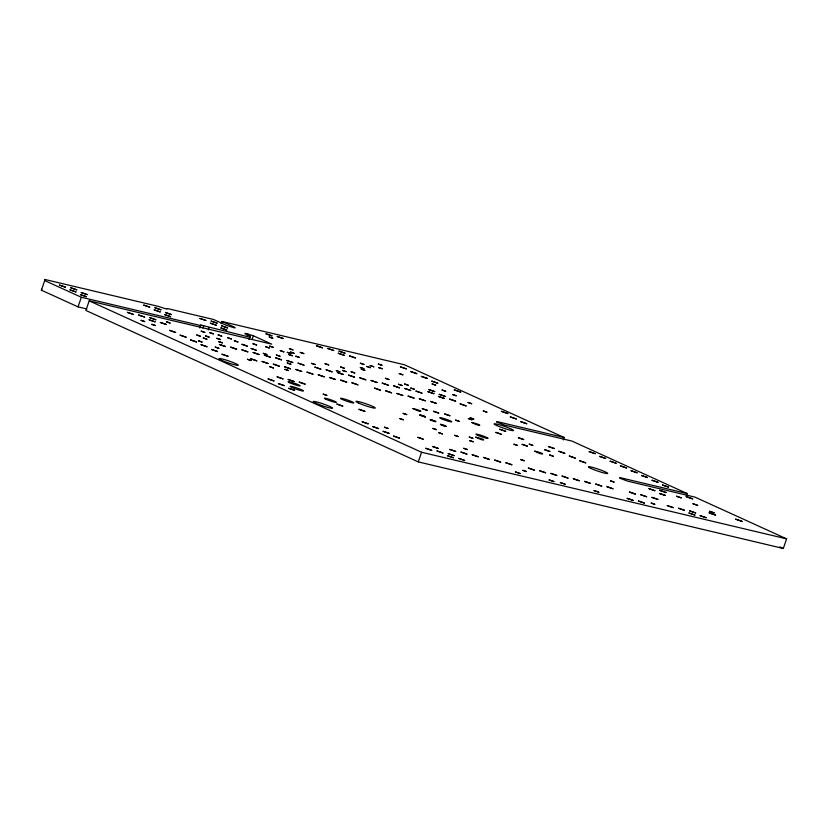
<?xml version="1.0" encoding="UTF-8"?>
<svg xmlns="http://www.w3.org/2000/svg" width="828" height="828" viewBox="0 0 828 828"><rect width="100%" height="100%" fill="white"/><g stroke="black" fill="none" stroke-linecap="round" stroke-linejoin="round"><path stroke-width="1.24" d="M86.837 308.968L78.039 306.877L41.4 290.193L45.074 279.512L158.8 306.495L164.223 308.358L167.028 309.02L167.225 308.492L213.552 319.484L226.634 325.445L234.873 327.971L235.059 327.443L221.976 321.481L221.148 323.893M78.039 306.877L81.33 297.262L44.691 280.568L45.074 279.512M249.373 338.58L250.191 336.178L244.953 333.798L245.15 333.27L253.378 335.795L271.698 344.137L89.186 300.843L85.895 310.459L418.275 461.889L783.309 548.488L786.6 538.862L695.002 497.131L627.603 481.14L619.561 478.098L619.758 477.57L687.147 493.55L686.319 495.962M199.848 327.981L200.862 325.042L249.808 337.234L250.191 336.178M202.85 328.116L203.667 325.714M208.273 329.979L209.091 327.567M247.137 336.334L247.955 333.932M248.99 339.635L249.808 337.234M252.147 339.397L253.378 335.795M418.275 461.889L421.566 452.264L89.186 300.843M563.319 439.916L564.137 437.515L404.488 364.786L221.976 321.481M41.4 290.193L41.783 289.138M200.862 325.042L200.676 325.57L81.33 297.262M419.972 414.963L420.572 415.459M425.168 416.743L419.703 415.056L420.707 415.087M435.59 421.649L434.979 421.162M443.932 425.923L446.106 426.285M446.137 426.451L444.139 425.354M431.181 419.858L430.001 419.755L432.226 420.707M441.645 424.629L440.91 424.505L441.51 424.992M564.137 437.515L496.748 421.524L496.562 422.052L504.604 425.106L571.993 441.096L687.147 493.55M421.566 452.264L786.6 538.862M420.583 415.045L421.959 415.428M430.891 419.734L435.89 421.597L430.736 420.148M433.624 421.224L435.01 421.618M442.876 424.971L440.361 424.298L442.69 425.478M421.938 415.439L423.532 415.966M421.762 415.998L425.53 417.064L424.516 416.391M432.268 420.127L433.831 420.665M442.576 424.826L444.274 425.447M442.369 425.385L444.087 425.954M423.336 415.915L424.857 416.505M779.779 546.873L783.309 548.488M59.533 285.122L65.464 287.15L59.533 285.122M70.007 289.893L75.928 291.922L70.007 289.893M70.763 287.782L76.693 289.821L70.763 287.782M80.471 294.664L86.391 296.693L80.471 294.664M81.237 292.553L87.168 294.592L81.237 292.553M127.419 312.373L133.339 314.402L127.419 312.373M138.649 315.033L144.579 317.062L138.649 315.033M143.772 305.108L149.692 307.136L143.772 305.108M141.102 320.343L144.662 321.564L141.102 320.343M149.112 319.805L155.043 321.833L149.112 319.805M149.878 317.704L155.809 319.732L149.878 317.704M154.236 309.879L160.166 311.908L154.236 309.879M155.002 307.768L160.932 309.796L155.002 307.768M151.855 324.328L155.416 325.549L151.855 324.328M160.342 322.465L166.273 324.504L160.342 322.465M164.71 314.64L170.63 316.679L164.71 314.64M165.476 312.539L171.396 314.568L165.476 312.539M166.5 321.802L170.061 323.024L166.5 321.802M169.668 330.393L175.598 332.421L169.668 330.393M180.142 335.164L186.072 337.193L180.142 335.164M190.606 339.935L196.536 341.964L190.606 339.935M199.931 318.428L205.851 320.457L199.931 318.428M196.785 334.988L200.335 336.199L196.785 334.988M201.214 331.179L204.775 332.401L201.214 331.179M198.482 340.815L202.042 342.036L198.482 340.815M203.326 337.969L206.886 339.18L203.326 337.969M201.08 344.707L207.01 346.735L201.08 344.707M205.582 335.93L209.142 337.151L205.582 335.93M210.395 323.199L216.325 325.228L210.395 323.199M211.161 321.088L217.091 323.127L211.161 321.088M209.826 332.649L213.386 333.87L209.826 332.649M211.544 349.468L217.474 351.507L211.544 349.468M216.915 338.331L220.476 339.552L216.915 338.331M218.157 334.916L221.718 336.127L218.157 334.916M220.869 327.971L226.789 329.999L220.869 327.971M221.635 325.859L227.555 327.898L221.635 325.859M215.27 347.087L218.83 348.298L215.27 347.087M218.768 341.633L222.328 342.844L218.768 341.633M219.451 344.489L225.382 346.518L219.451 344.489M227.793 337.772L231.354 338.983L227.793 337.772M222.018 354.239L227.948 356.268L222.018 354.239M230.681 347.149L236.611 349.188L230.681 347.149M234.334 340.753L237.895 341.974L234.334 340.753M242.004 344.313L247.261 346.114L242.004 344.313M241.911 349.82L247.841 351.848L241.911 349.82M251.163 348.484L256.411 350.285L251.163 348.484M247.437 359.29L250.998 360.511L247.437 359.29M253.057 343.765L256.618 344.986L253.057 343.765M250.853 358.793L256.783 360.832L250.853 358.793M253.151 352.48L259.071 354.519L253.151 352.48M266.005 333.819L271.936 335.847L266.005 333.819M263.314 353.339L266.875 354.56L263.314 353.339M265.695 346.766L269.255 347.977L265.695 346.766M269.224 337.027L272.785 338.248L269.224 337.027M262.093 361.463L268.013 363.492L262.093 361.463M264.38 355.15L270.311 357.178L264.38 355.15M269.731 346.145L273.292 347.367L269.731 346.145M277.245 336.489L283.166 338.517L277.245 336.489M269.887 366.752L273.447 367.974L269.887 366.752M276.428 355.026L279.988 356.247L276.428 355.026M273.323 364.123L279.253 366.162L273.323 364.123M275.61 357.81L281.541 359.838L275.61 357.81M268.127 378.934L273.964 380.932L268.127 378.934M280.299 350.658L283.859 351.869L280.299 350.658M277.152 376.864L282.99 378.862L277.152 376.864M287.306 352.345L290.866 353.566L287.306 352.345M289.407 348.671L292.967 349.892L289.407 348.671M288.806 354.529L292.367 355.75L288.806 354.529M278.425 383.633L284.263 385.631L278.425 383.633M284.553 366.794L290.483 368.822L284.553 366.794M286.84 360.48L292.77 362.509L286.84 360.48M290.462 352.066L294.023 353.287L290.462 352.066M284.967 369.329L288.527 370.551L284.967 369.329M287.254 363.016L290.814 364.237L287.254 363.016M295.824 356.195L299.384 357.417L295.824 356.195M288.206 379.483L294.043 381.491L288.206 379.483M300.253 352.386L303.814 353.608L300.253 352.386M288.734 388.322L294.571 390.319L288.734 388.322M295.782 369.454L301.713 371.482L295.782 369.454M298.07 363.14L304 365.169L298.07 363.14M299.26 382.112L305.097 384.109L299.26 382.112M307.012 372.124L312.943 374.152L307.012 372.124M316.555 345.814L322.485 347.843L316.555 345.814M311.535 363.347L315.095 364.568L311.535 363.347M314.919 367.135L320.85 369.174L314.919 367.135M318.252 374.784L324.172 376.812L318.252 374.784M327.784 348.474L333.715 350.503L327.784 348.474M325.114 363.709L328.675 364.931L325.114 363.709M326.149 369.805L332.08 371.834L326.149 369.805M323.241 394.128L326.801 395.349L323.241 394.128M329.482 377.454L335.412 379.483L329.482 377.454M338.248 353.245L344.179 355.274L338.248 353.245M339.014 351.144L344.945 353.173L339.014 351.144M336.323 370.654L339.884 371.875L336.323 370.654M337.379 372.465L343.309 374.494L337.379 372.465M340.701 366.98L344.262 368.201L340.701 366.98M342.513 370.416L346.073 371.637L342.513 370.416M340.712 380.114L346.642 382.143L340.712 380.114M349.488 355.905L355.409 357.944L349.488 355.905M336.913 404.085L342.74 406.093L336.913 404.085M348.619 375.136L354.55 377.164L348.619 375.136M351.175 371.751L354.736 372.973L351.175 371.751M351.941 382.774L357.872 384.813L351.941 382.774M360.366 363.223L363.927 364.444L360.366 363.223M360.335 367.497L363.896 368.719L360.335 367.497M361.267 369.143L364.827 370.364L361.267 369.143M359.849 377.796L365.779 379.824L359.849 377.796M366.814 366.462L370.375 367.684L366.814 366.462M370.188 365.552L373.749 366.773L370.188 365.552M359.021 409.332L364.858 411.33L359.021 409.332M371.079 380.466L377.009 382.495L371.079 380.466M378.355 364.061L381.915 365.283L378.355 364.061M378.613 367.549L382.174 368.77L378.613 367.549M362.198 421.783L368.129 423.812L362.198 421.783M374.411 388.104L380.331 390.143L374.411 388.104M382.308 383.126L388.239 385.155L382.308 383.126M385.393 378.303L388.953 379.524L385.393 378.303M372.672 426.555L378.593 428.583L372.672 426.555M385.641 390.775L391.572 392.803L385.641 390.775M393.538 385.786L399.469 387.825L393.538 385.786M400.41 366.845L406.341 368.874L400.41 366.845M399.293 373.594L402.853 374.815L399.293 373.594M398.475 384.264L402.035 385.486L398.475 384.264M384.43 427.217L387.99 428.438L384.43 427.217M383.136 431.326L389.067 433.354L383.136 431.326M396.871 393.435L402.801 395.463L396.871 393.435M404.664 384.016L408.225 385.237L404.664 384.016M404.778 388.456L410.698 390.485L404.778 388.456M410.874 371.617L416.805 373.645L410.874 371.617M399.758 418.564L403.319 419.786L399.758 418.564M410.823 388.053L414.383 389.264L410.823 388.053M393.611 436.087L399.531 438.126L393.611 436.087M408.1 396.105L414.031 398.133L408.1 396.105M403.174 413.379L406.734 414.6L403.174 413.379M416.008 391.116L421.938 393.155L416.008 391.116M421.349 376.388L427.279 378.417L421.349 376.388M413.006 408.546C421.535 413.307 425.23 411.309 413.006 408.546M419.33 398.765L425.261 400.793L419.33 398.765M428.004 391.675L433.934 393.714L428.004 391.675M428.759 389.574L434.69 391.603L428.759 389.574M431.812 381.159L437.743 383.188L431.812 381.159M422.259 408.649L427.455 410.429L422.259 408.649M432.133 383.964L435.694 385.175L432.133 383.964M430.56 401.435L436.491 403.464L430.56 401.435M417.933 437.339L423.18 439.14L417.933 437.339M438.467 396.446L444.398 398.475L438.467 396.446M439.233 394.345L445.164 396.374L439.233 394.345M433.489 411.319L438.685 413.1L433.489 411.319M442.121 390.04L445.681 391.261L442.121 390.04M432.785 428.407L436.346 429.618L432.785 428.407M425.778 448.3L431.698 450.328L425.778 448.3M449.697 399.117L455.628 401.145L449.697 399.117M432.868 446.592L438.126 448.393L432.868 446.592M444.729 413.979L449.914 415.759L444.729 413.979M454.293 389.884L460.71 392.079L454.293 389.884M438.861 432.702L442.421 433.924L438.861 432.702M452.678 394.552L456.238 395.774L452.678 394.552M437.008 450.96L442.939 452.988L437.008 450.96M460.171 403.878L466.102 405.917L460.171 403.878M455.617 420.106L459.178 421.328L455.617 420.106M454.686 435.311L458.236 436.532L454.686 435.311M447.472 455.731L453.402 457.76L447.472 455.731M448.238 453.62L454.168 455.659L448.238 453.62M449.759 449.418L455.69 451.446L449.759 449.418M468.099 402.491L471.66 403.712L468.099 402.491M468.379 418.564L471.939 419.775L468.379 418.564M470.169 417.84L473.73 419.061L470.169 417.84M458.712 458.391L464.632 460.42L458.712 458.391M460.999 452.078L466.92 454.106L460.999 452.078M471.97 422.539C480.499 427.289 484.194 425.302 471.97 422.539M463.69 448.31L467.251 449.521L463.69 448.31M469.29 437.06L472.85 438.281L469.29 437.06M469.559 440.558L473.119 441.769L469.559 440.558M483.324 410.957L486.885 412.178L483.324 410.957M475.821 437.163C484.349 441.914 488.044 439.927 475.821 437.163M472.229 454.748L478.16 456.777L472.229 454.748M483.459 457.408L489.389 459.436L483.459 457.408M501.406 411.35L507.823 413.545L501.406 411.35M495.951 432.413L501.199 434.214L495.951 432.413M499.76 429.277L505.68 431.305L499.76 429.277M494.689 460.068L500.619 462.107L494.689 460.068M510.327 416.929L516.258 418.958L510.327 416.929M505.918 462.738L511.849 464.767L505.918 462.738M520.802 421.69L526.732 423.729L520.802 421.69M513.96 444.232L517.521 445.454L513.96 444.232M518.411 437.743L523.669 439.544L518.411 437.743M522.116 444.336L527.374 446.137L522.116 444.336M515.451 471.939L520.191 473.554L515.451 471.939M520.615 459.519L524.176 460.741L520.615 459.519M529.237 444.139L532.797 445.361L529.237 444.139M522.799 470.325L526.36 471.546L522.799 470.325M528.388 468.068L534.319 470.097L528.388 468.068M534.784 451.146C543.313 455.907 547.008 453.92 534.784 451.146M544.586 449.666L549.833 451.467L544.586 449.666M539.618 470.728L545.548 472.757L539.618 470.728M548.395 446.53L554.325 448.559L548.395 446.53M549.699 454.996L553.259 456.218L549.699 454.996M550.848 473.399L556.778 475.427L550.848 473.399M558.859 451.291L564.789 453.33L558.859 451.291M549.15 479.929L553.891 481.554L549.15 479.929M562.077 476.059L568.008 478.087L562.077 476.059M569.333 456.062L575.253 458.091L569.333 456.062M560.38 482.589L565.12 484.214L560.38 482.589M573.318 478.729L579.238 480.757L573.318 478.729M579.797 460.834L585.727 462.862L579.797 460.834M589.225 451.643L595.156 453.672L589.225 451.643M584.547 481.389L590.478 483.417L584.547 481.389M599.7 456.414L605.63 458.443L599.7 456.414M595.777 484.049L601.708 486.088L595.777 484.049M594.08 490.59L598.82 492.215L594.08 490.59M610.164 461.186L616.094 463.214L610.164 461.186M607.007 486.719L612.937 488.748L607.007 486.719M610.474 480.84L614.034 482.062L610.474 480.84M620.638 465.947L626.568 467.986L620.638 465.947M631.102 470.718L637.032 472.747L631.102 470.718M627.179 498.363L633.11 500.391L627.179 498.363M629.466 492.049L635.397 494.078L629.466 492.049M641.576 475.489L647.496 477.518L641.576 475.489M638.419 501.023L644.339 503.062L638.419 501.023M640.706 494.709L646.637 496.738L640.706 494.709M648.986 488.675L654.917 490.704L648.986 488.675M652.04 480.261L657.97 482.289L652.04 480.261M651.936 497.38L657.867 499.408L651.936 497.38M651.201 503.072L654.762 504.293L651.201 503.072M659.678 490.352L666.095 492.556L659.678 490.352M659.461 493.447L665.391 495.475L659.461 493.447M662.514 485.032L668.434 487.061L662.514 485.032M667.254 505.587L673.185 507.616L667.254 505.587M676.528 496.262L681.196 497.866L676.528 496.262M678.484 508.247L684.414 510.276L678.484 508.247M686.215 496.645L692.632 498.849L686.215 496.645M688.958 513.018L694.889 515.047L688.958 513.018M689.724 510.907L695.644 512.946L689.724 510.907M693.015 503.776L697.683 505.38L693.015 503.776M700.188 515.678L706.118 517.707L700.188 515.678M709.503 511.29L714.171 512.884L709.503 511.29M709.141 512.884L715.558 515.088L709.141 512.884M735.668 519.177L742.085 521.381L735.668 519.177M496.759 425.53A10.215 0.994 18.9 0 0 513.081 430.653A10.215 0.994 18.9 0 0 501.664 425.447A10.215 0.994 18.9 0 0 496.759 425.53M590.985 468.451A10.215 0.994 18.9 0 0 607.307 473.575A10.215 0.994 18.9 0 0 595.881 468.369A10.215 0.994 18.9 0 0 590.985 468.451M315.799 403.174A10.215 0.994 18.9 0 0 332.131 408.297A10.215 0.994 18.9 0 0 320.705 403.091A10.215 0.994 18.9 0 0 315.799 403.174M221.583 360.252A10.215 0.994 18.9 0 0 237.905 365.365A10.215 0.994 18.9 0 0 226.489 360.17A10.215 0.994 18.9 0 0 221.583 360.252M358.545 403.029A10.215 0.994 18.9 0 0 374.877 408.142A10.215 0.994 18.9 0 0 363.451 402.946A10.215 0.994 18.9 0 0 358.545 403.029M441.345 418.709A6.386 0.621 18.9 0 0 451.55 421.907A6.386 0.621 18.9 0 0 444.408 418.657A6.386 0.621 18.9 0 0 441.345 418.709M477.611 435.238A6.386 0.621 18.9 0 0 487.816 438.436A6.386 0.621 18.9 0 0 480.675 435.176A6.386 0.621 18.9 0 0 477.611 435.238M289.717 382.743A6.386 0.621 18.9 0 0 299.922 385.941A6.386 0.621 18.9 0 0 292.781 382.681A6.386 0.621 18.9 0 0 289.717 382.743M325.984 399.262A6.386 0.621 18.9 0 0 336.189 402.46A6.386 0.621 18.9 0 0 329.047 399.21A6.386 0.621 18.9 0 0 325.984 399.262M342.347 399.469A7.028 0.683 18.9 0 0 353.566 402.988A7.028 0.683 18.9 0 0 345.721 399.417A7.028 0.683 18.9 0 0 342.347 399.469M291.942 387.514A7.028 0.683 18.9 0 0 303.162 391.033A7.028 0.683 18.9 0 0 295.306 387.452A7.028 0.683 18.9 0 0 291.942 387.514"/></g></svg>
